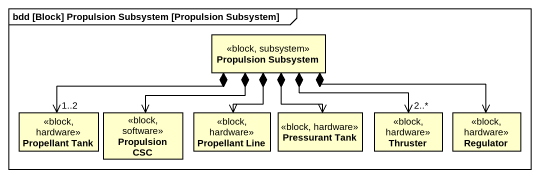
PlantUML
@startuml
mainframe bdd [Block] Propulsion Subsystem [Propulsion Subsystem]
hide circle
hide empty members
class "Propulsion Subsystem" as Propulsion_Subsystem <<block, subsystem>>
class "Propellant Tank" as Propellant_Tank <<block, hardware>>
class "Propulsion CSC" as Propulsion_CSC <<block, software>>
class "Propellant Line" as Propellant_Line <<block, hardware>>
class "Pressurant Tank" as Pressurant_Tank <<block, hardware>>
class Thruster <<block, hardware>>
class Regulator <<block, hardware>>
Propulsion_Subsystem *-left-> "1..2" Propellant_Tank
Propulsion_Subsystem *--> Propulsion_CSC
Propulsion_Subsystem *--> Propellant_Line
Propulsion_Subsystem *--> Pressurant_Tank
Propulsion_Subsystem *-right-> "2..*" Thruster
Propulsion_Subsystem *-right-> Regulator
@enduml
